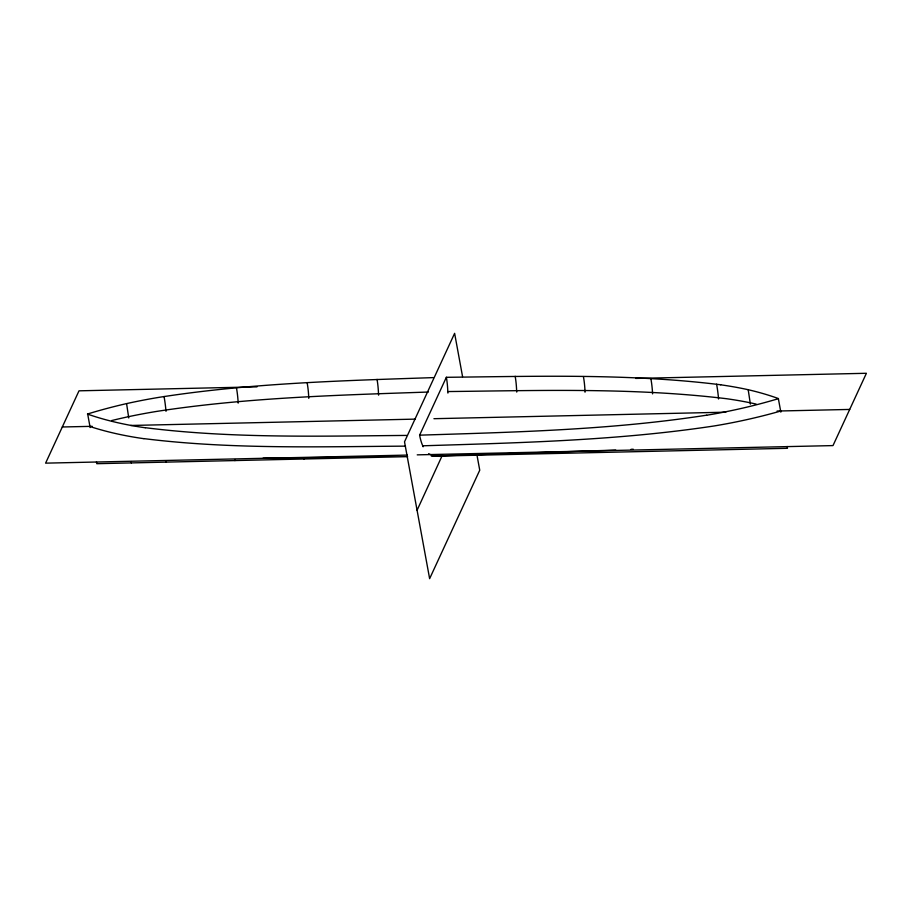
<?xml version="1.0" encoding="UTF-8"?>
<svg xmlns="http://www.w3.org/2000/svg" width="912" height="912" viewBox="0 0 912 912"><rect width="100%" height="100%" fill="white"/><g stroke="black" fill="none" stroke-linecap="round" stroke-linejoin="round"><path stroke-width="1.37" d="M165.938 460.879L165.847 462.156M235.057 459.5L234.92 460.617M304.106 458.28L303.992 459.078M417.08 510.241L442.195 455.59M780.683 411.05A286.528 136.72 -10.4 0 1 714.073 425.972C617.709 440.564 520.011 442.765 422.746 445.797A33.197 9.302 88.7 0 1 419.611 435.206L446.356 377.306C537.795 376.303 629.759 373.487 720.697 384.773M442.126 456L440.314 456.331M706.652 415.177C611.758 429.917 515.462 432.14 419.634 435.161M433.394 377.614C341.875 380.68 249.956 383.143 159.338 397.29A291.977 139.319 -10.4 0 0 126.574 403.606A274.295 130.883 -10.4 0 0 87.666 413.957L90.14 427.546M440.063 456.376L433.519 456.114L428.64 453.72M631.036 449.331L633.224 449.217M615.748 450.083L431.342 456.148M428.355 392.035C337.577 395.158 246.4 397.564 156.488 411.437A296.24 141.36 -10.4 0 0 128.592 416.659A281.546 134.338 -10.4 0 0 111.617 420.58M256.99 386.859L79.002 390.826L45.6 463.148L407.265 455.088M635.732 378.423L866.4 373.282L832.998 445.592L417.229 454.86M446.378 377.26A33.197 9.302 88.7 0 1 447.803 391.556C540.725 390.53 634.171 387.532 726.625 398.726A296.24 141.36 -10.4 0 1 750.234 402.796A281.546 134.338 -10.4 0 1 756.196 404.107M62.301 426.987L92.203 426.326M130.644 425.471L415.416 419.121M433.93 418.699L725.827 412.19M777.081 411.05L849.699 409.431M437.817 456.091L787.478 448.305L787.147 446.492M406.695 435.423C319.565 436.118 231.933 438.615 145.293 427.694M405.498 446.139C318.322 446.698 230.645 449.399 143.925 438.626M263.066 458.177L407.618 456.65L96.786 463.695L96.455 461.894M780.843 412.144L778.346 398.533A274.295 130.883 -10.4 0 0 748.262 389.732A291.977 139.319 -10.4 0 0 720.674 384.796M748.205 389.777L750.382 404.096M462.566 376.622L454.621 333.336L404.518 441.807L429.632 578.664L479.746 470.193L477.181 456.228M126.586 403.64L128.752 417.958M131.305 461.563L131.317 462.931M716.604 384.191A53.808 15.082 88.7 0 1 718.439 397.632A62.392 17.488 88.7 0 1 718.553 398.989M652.582 393.893A60.443 16.94 88.7 0 0 652.513 392.434A40.265 11.286 88.7 0 0 650.86 378.537M778.438 398.658A281.192 134.167 -10.4 0 1 706.663 415.245M585.025 392.194A61.172 17.146 88.7 0 0 584.98 390.689A35.386 9.918 88.7 0 0 583.418 376.565M516.694 390.553A60.83 17.054 88.7 0 1 516.728 392.08M515.177 376.303A33.698 9.451 88.7 0 1 516.625 390.553M447.872 391.556A61.058 17.111 88.7 0 1 447.906 393.083M378.548 393.631A60.83 17.054 88.7 0 1 378.594 395.158M377.044 379.381A33.698 9.451 88.7 0 1 378.491 393.642M308.758 398.35A61.172 17.146 88.7 0 0 308.712 396.845A35.386 9.918 88.7 0 0 307.139 382.721M238.169 403.127A60.443 16.94 88.7 0 0 238.1 401.668A40.265 11.286 88.7 0 0 236.447 387.771M164.046 396.515A53.808 15.082 88.7 0 1 165.881 409.944A62.392 17.488 88.7 0 1 166.007 411.312M143.868 438.683A286.528 136.72 -10.4 0 1 89.798 426.463M145.213 427.762A281.192 134.167 -10.4 0 1 87.438 414.059M423.111 446.766A61.058 17.111 88.7 0 1 422.723 446.014"/></g></svg>
